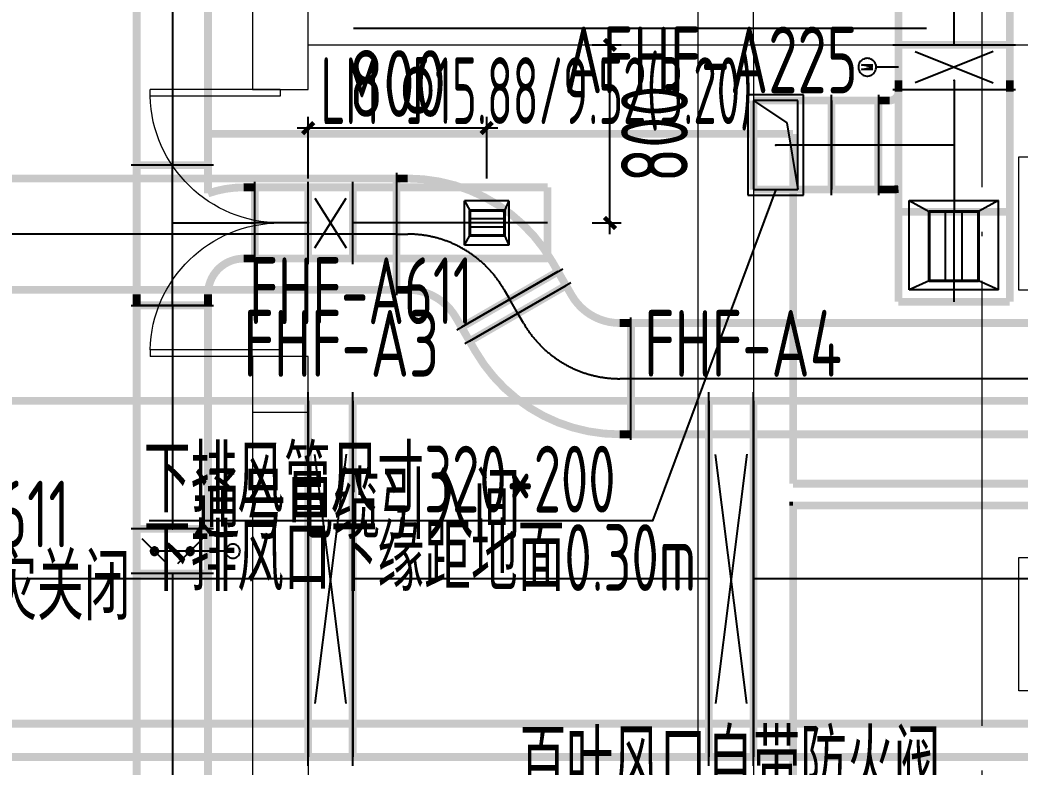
# Model space of a CAD drawing. Extents: x 4 to 13611208, y -605838 to 574722.
# Drawn here: x 13304578 to 13309070, y 188015 to 191371 of the extents above; entities that cross this region are included whole.
import ezdxf
from ezdxf.enums import TextEntityAlignment as Align

# ---------------------------------------------------------------- set-up
doc = ezdxf.new("R2010")
doc.units = 0
doc.header["$LTSCALE"] = 1000
doc.header["$MEASUREMENT"] = 0
for name, pattern in [('CENTER2', [28.575, 19.05, -3.175, 3.175, -3.175]), ('DASH', [0.35, 0.25, -0.1]), ('DOTE', [2.42, 2, -0.2, 0.02, -0.2])]:
    doc.linetypes.add(name, pattern=pattern)
doc.layers.add('000通信设备', color=5, linetype='Continuous', lineweight=50)
doc.layers.add('建筑底图', color=8, linetype='Continuous', lineweight=13)
for name, color, linetype in [('DUCT-D-P标注', 7, 'Continuous'), ('DUCT-D-S中心线', 5, 'CENTER2'), ('DUCT-D-S法兰', 2, 'Continuous'), ('DUCT-D-S管', 130, 'Continuous'), ('DUCT-D-S管端线', 2, 'Continuous'), ('DUCT-D-S阀门', 7, 'Continuous'), ('DUCT-K-P中心线', 5, 'CENTER2'), ('DUCT-K-P标注', 7, 'Continuous'), ('DUCT-K-P法兰', 2, 'Continuous'), ('DUCT-K-P管', 191, 'Continuous'), ('DUCT-K-P管端线', 2, 'Continuous'), ('DUCT-K-P阀门', 7, 'Continuous'), ('DUCT-K-P风口', 7, 'Continuous'), ('DUCT-K-S中心线', 5, 'CENTER2'), ('DUCT-K-S法兰', 2, 'Continuous'), ('DUCT-K-S管', 40, 'Continuous'), ('DUCT-K-S管端线', 4, 'Continuous'), ('DUCT-X-P标注', 7, 'Continuous'), ('DUCT-X-P风口', 7, 'Continuous'), ('DUCT-X-S标注', 7, 'Continuous'), ('DUCT-X-YP中心线', 5, 'CENTER2'), ('DUCT-X-YP法兰', 2, 'Continuous'), ('DUCT-X-YP管', 31, 'Continuous'), ('DUCT-X-YP管端线', 2, 'Continuous'), ('DUCT-X-YP阀门', 7, 'Continuous'), ('Hvac-Hide', 8, 'Continuous'), ('VRV-标注', 7, 'Continuous'), ('VRV-管线', 70, 'Continuous')]:
    doc.layers.add(name, color=color, linetype=linetype)
doc.styles.add('67', font='gbenor.shx', dxfattribs={"width": 0.7, "bigfont": 'hztxt.shx'})
doc.styles.add('C', font='HZTXT_E', dxfattribs={"width": 0.7, "bigfont": 'HZTXT'})
doc.styles.add('du', font='gbenor.shx', dxfattribs={"width": 0.8, "bigfont": 'hztxt.shx'})
doc.dimstyles.new('67', dxfattribs={"dimscale": 100, "dimtxt": 3, "dimasz": 0.5, "dimexe": 0.5, "dimexo": 2, "dimgap": 0.5, "dimtad": 2, "dimdec": 0, "dimrnd": 5, "dimzin": 0, "dimdsep": 46, "dimtxsty": 'du', "dimblk": 'ARCHTICK', "dimcen": 0, "dimdle": 0.5, "dimclrd": 256, "dimclre": 256, "dimclrt": 256, "dimazin": 0, "dimtfac": 1, "dimtdec": 0, "dimtix": 1, "dimtmove": 2, "dimatfit": 3, "dimfxl": 100, "dimtolj": 1, "dimtzin": 0, "dimlwd": -1, "dimlwe": -1, "dimarcsym": 0})

# ---------------------------------------------------------------- blocks, each defined once
blk = doc.blocks.new('_FZH')
blk.add_lwpolyline([(-0.5, -0.5), (0.5, -0.5), (0.5, 0.5), (-0.5, 0.5)], close=True)
blk = doc.blocks.new('$DorLib2D$00000002')
for p, q in [((-0.5, 0), (-0.5, 0.4875)), ((-0.475, 0.4875), (-0.5, 0.4875)), ((-0.475, 0), (-0.475, 0.4875)), ((0.475, 0), (0.475, 0.4875)), ((0.475, 0.4875), (0.5, 0.4875)), ((0.5, 0), (0.5, 0.4875)), ((-0.5, 0), (-0.475, 0)), ((0.5, 0), (0.475, 0))]:
    blk.add_line(p, q)
at = {"lineweight": 13}
for centre, start, end in [((-0.4875, 0), 0, 88.5307), ((0.4875, 0), 91.4693, 180)]:
    blk.add_arc(centre, 0.4875, start, end, dxfattribs=at)
blk = doc.blocks.new('_ArchTick')
at = {"color": 0, "linetype": 'ByBlock', "const_width": 0.4}
blk.add_lwpolyline([(-0.5, -0.5), (0.5, 0.5)], dxfattribs=at)
blk = doc.blocks.new('*D199')
at = {"layer": 'DUCT-X-P标注', "transparency": 16777216}
for p, q in [((13307228, 190409.2), (13307228, 191309.5)), ((13307147.4, 191259.5), (13307278, 191259.5)), ((13307147.4, 190459.2), (13307278, 190459.2))]:
    blk.add_line(p, q, dxfattribs=at)
at = {"layer": 'DUCT-X-P标注', "transparency": 16777216, "xscale": 50, "yscale": 50, "zscale": 50}
for p, rotation in [((13307228, 191259.5), 90), ((13307228, 190459.2), 270)]:
    blk.add_blockref('_ArchTick', p, dxfattribs=dict(at, rotation=rotation))
at = {"layer": 'DUCT-X-P标注', "transparency": 16777216, "insert": (13307428, 190859.4), "char_height": 300, "attachment_point": 5, "rotation": 90, "style": 'du'}
blk.add_mtext('\\A1;800', dxfattribs=at)
blk = doc.blocks.new('*D200')
at = {"layer": 'DUCT-X-P标注', "transparency": 16777216}
for p, q in [((13305872.4, 190659.2), (13305872.4, 190935.7)), ((13306674.4, 190659.2), (13306674.4, 190935.7)), ((13306724.4, 190885.7), (13305822.4, 190885.7))]:
    blk.add_line(p, q, dxfattribs=at)
at = {"layer": 'DUCT-X-P标注', "transparency": 16777216, "xscale": 50, "yscale": 50, "zscale": 50, "rotation": 180}
blk.add_blockref('_ArchTick', (13305872.4, 190885.7), dxfattribs=at)
at = {"layer": 'DUCT-X-P标注', "transparency": 16777216, "xscale": 50, "yscale": 50, "zscale": 50}
blk.add_blockref('_ArchTick', (13306674.4, 190885.7), dxfattribs=at)
at = {"layer": 'DUCT-X-P标注', "transparency": 16777216, "insert": (13306273.4, 191085.7), "char_height": 300, "attachment_point": 5, "style": 'du'}
blk.add_mtext('\\A1;800', dxfattribs=at)
blk = doc.blocks.new('信号设备')
at = {"layer": '000通信设备', "color": 0, "lineweight": 18, "ltscale": 0.5}
for points in [[(12250782.7, 14212.1), (12251382.7, 14212.1), (12251382.7, 13612.1), (12250782.7, 13612.1)], [(12250782.7, 12412.1), (12251382.7, 12412.1), (12251382.7, 11812.1), (12250782.7, 11812.1)]]:
    blk.add_lwpolyline(points, close=True, dxfattribs=at)
blk = doc.blocks.new('$风口$00000108')
for p, q in [((-250, 135), (-190, 75)), ((-250, -135), (-250, 135)), ((250, 135), (200, 75)), ((250, 135), (250, -135)), ((200, 25), (-190, 25)), ((200, -25), (-190, -25)), ((-250, -135), (-190, -75)), ((200, -75), (250, -135)), ((250, -135), (-250, -135))]:
    blk.add_line(p, q)
at = {"linetype": 'Continuous'}
blk.add_line((250, 135), (-250, 135), dxfattribs=at)
at = {"lineweight": 40}
for p, q in [((-190, 75), (200, 75)), ((-190, -75), (-190, 75)), ((200, 75), (200, -75)), ((-190, -75), (200, -75))]:
    blk.add_line(p, q, dxfattribs=at)

msp = doc.modelspace()

# ---------------------------------------------------------------- hatches: boundary and pattern name
at = {"layer": 'VRV-管线', "linetype": 'DASH'}
for points in [[(13308050.4, 189189.3), (13308032.9, 189189.3), (13308032.9, 189206.8)], [(13308050.4, 189189.3), (13308050.4, 189206.8), (13308032.9, 189206.8)]]:
    msp.add_hatch(color=256, dxfattribs=at).paths.add_polyline_path(points)

# ---------------------------------------------------------------- linework, layer by layer
at = {"layer": 'DUCT-D-S中心线'}
for p, q in [((13305872.2, 188859.6), (13303072.3, 188859.6)), ((13307672, 188859.6), (13306072.6, 188859.6)), ((13313096.6, 188859.7), (13307872.4, 188859.6))]:
    msp.add_line(p, q, dxfattribs=at)
at = {"layer": 'DUCT-D-S法兰'}
for p, q in [((13305872.3, 188019.6), (13305872.3, 189699.6)), ((13306072.5, 188019.6), (13306072.5, 189699.6)), ((13307672.1, 188019.6), (13307672.1, 189699.6)), ((13307872.3, 188019.6), (13307872.3, 189699.6))]:
    msp.add_line(p, q, dxfattribs=at)
at = {"layer": 'DUCT-D-S法兰', "color": 18, "true_color": 0x000000}
for p in [(13305872.2, 188859.6, 4300), (13305872.4, 188859.6, 4300), (13306072.4, 188859.6, 4300), (13306072.6, 188859.6, 4300), (13307672, 188859.6, 4300), (13307672.2, 188859.6, 4300), (13307872.2, 188859.6, 4300), (13307872.4, 188859.6, 4300)]:
    msp.add_point(p, dxfattribs=at)
at = {"layer": 'DUCT-D-S管', "const_width": 35}
for points in [[(13305872.2, 189659.6), (13303072.3, 189659.6)], [(13305872.2, 188059.6), (13305872.2, 189659.6)], [(13305872.4, 189659.6), (13306072.4, 189659.6)], [(13307672, 189659.6), (13306072.6, 189659.6)], [(13306072.6, 189659.6), (13306072.6, 188059.6)], [(13307672, 188059.6), (13307672, 189659.6)], [(13307672.2, 189659.6), (13307872.2, 189659.6)], [(13313096.6, 189659.7), (13307872.4, 189659.6)], [(13307872.4, 189659.6), (13307872.4, 188059.6)], [(13303072.3, 188059.6), (13305872.2, 188059.6)], [(13306072.4, 188059.6), (13305872.4, 188059.6)], [(13306072.6, 188059.6), (13307672, 188059.6)], [(13307872.2, 188059.6), (13307672.2, 188059.6)], [(13307872.4, 188059.6), (13313096.6, 188059.7)]]:
    msp.add_lwpolyline(points, dxfattribs=at)
at = {"layer": 'DUCT-D-S管端线'}
for p, q in [((13305872.4, 189659.6), (13305872.4, 188059.6)), ((13306072.4, 189659.6), (13306072.4, 188059.6)), ((13307672.2, 189659.6), (13307672.2, 188059.6)), ((13307872.2, 189659.6), (13307872.2, 188059.6))]:
    msp.add_line(p, q, dxfattribs=at)
at = {"layer": 'DUCT-D-S阀门'}
for p, q in [((13306042.4, 188299.8), (13305902.3, 189419.4)), ((13306042.4, 189419.6), (13305902.4, 188299.6)), ((13307842.2, 188299.8), (13307702.1, 189419.5)), ((13307842.2, 189419.6), (13307702.2, 188299.6))]:
    msp.add_line(p, q, dxfattribs=at)
at = {"layer": 'DUCT-K-P中心线'}
for p, q in [((13308773.6, 191259.5), (13308773.6, 191530.3)), ((13308773.6, 191099.5), (13308773.6, 190809.5)), ((13308222.4, 190809.5), (13307972.4, 190809.5)), ((13308433.4, 190809.5), (13308222.6, 190809.5)), ((13308773.6, 190809.5), (13308433.6, 190809.5)), ((13308773.6, 190809.5), (13308773.6, 190509.5)), ((13308773.6, 190105), (13308773.6, 190509.5))]:
    msp.add_line(p, q, dxfattribs=at)
at = {"layer": 'DUCT-K-P标注'}
msp.add_lwpolyline([(13308649.9, 191333.3), (13306076.6, 191333.3)], dxfattribs=at)
at = {"layer": 'DUCT-K-P标注', "elevation": 4050}
msp.add_lwpolyline([(13307972.4, 190609.5), (13307419.2, 189120.7), (13305157.7, 189120.7)], dxfattribs=at)
at = {"layer": 'DUCT-K-P法兰'}
for p, q in [((13308498.6, 191259.4), (13309048.6, 191259.4)), ((13308097.4, 191034.5), (13307847.4, 191034.5)), ((13307847.4, 191034.5), (13307847.4, 190584.5)), ((13308097.4, 191009.5), (13308097.4, 191034.5)), ((13308222.5, 190584.5), (13308222.5, 191034.5)), ((13308433.5, 191034.5), (13308433.5, 190584.5)), ((13308498.6, 191059.2), (13309048.6, 191059.2)), ((13307847.4, 190584.5), (13308097.4, 190584.5)), ((13308097.4, 190584.5), (13308097.4, 190609.5))]:
    msp.add_line(p, q, dxfattribs=at)
at = {"layer": 'DUCT-K-P法兰', "color": 18, "true_color": 0x000000}
for p in [(13308773.6, 191259.5, 4100), (13308773.6, 191259.3, 4100), (13308773.6, 191059.3, 4100), (13308773.6, 191059.1, 4100), (13307972.4, 190809.5, 3750), (13307972.4, 190809.5, 3749.8), (13308222.4, 190809.5, 4000), (13308222.6, 190809.5, 4000), (13308433.4, 190809.5, 4000), (13308433.6, 190809.5, 4000)]:
    msp.add_point(p, dxfattribs=at)
at = {"layer": 'DUCT-K-P管', "const_width": 35}
for points in [[(13308523.6, 191530.3), (13308523.6, 191259.5)], [(13309023.6, 191259.5), (13309023.6, 191530.3)], [(13308523.6, 191259.5), (13309023.6, 191259.5)], [(13308523.6, 191059.3), (13308523.6, 191259.3)], [(13309023.6, 191259.3), (13309023.6, 191059.3)], [(13308523.6, 191099.5), (13308523.6, 191049.5)], [(13309023.6, 191049.5), (13309023.6, 191099.5)], [(13308523.6, 191049.5), (13308523.6, 190611.3)], [(13309023.6, 190509.5), (13309023.6, 191049.5)], [(13308222.4, 191009.5), (13307872.4, 191009.5)], [(13307872.4, 190609.5), (13307872.4, 191009.5)], [(13308433.4, 191009.5), (13308222.6, 191009.5)], [(13308222.6, 191009.5), (13308222.6, 190609.5)], [(13308433.4, 190609.5), (13308433.4, 191009.5)], [(13308483.6, 191009.5), (13308433.6, 191009.5)], [(13308222.4, 190609.5), (13307872.4, 190609.5)], [(13308222.6, 190609.5), (13308433.4, 190609.5)], [(13308433.6, 190609.5), (13308483.6, 190609.5)], [(13308523.6, 190611.3), (13308523.6, 190509.5)], [(13309023.6, 190509.5), (13308523.6, 190509.5)], [(13308523.6, 190509.5), (13308523.6, 190105)], [(13309023.6, 190105), (13309023.6, 190509.5)], [(13308523.6, 190105), (13309023.6, 190105)], [(13315672.5, 188209.5), (13303372.4, 188209.5)]]:
    msp.add_lwpolyline(points, dxfattribs=at)
at = {"layer": 'DUCT-K-P管', "extrusion": (0, 0, -1), "const_width": 35}
msp.add_lwpolyline([(-13308523.6, 191049.5, 0.414214), (-13308483.6, 191009.5)], format="xyb", dxfattribs=at)
at = {"layer": 'DUCT-K-P管', "const_width": 35}
msp.add_lwpolyline([(13308483.6, 190609.5, 0.022763), (13308523.6, 190611.3)], format="xyb", dxfattribs=at)
at = {"layer": 'DUCT-K-P管', "color": 18, "true_color": 0x000000}
for p in [(13308773.6, 191099.5, 4100), (13307972.4, 190809.5, 3750), (13308222.4, 190809.5, 4000), (13308433.6, 190809.5, 4000), (13308773.6, 190509.5, 4100)]:
    msp.add_point(p, dxfattribs=at)
at = {"layer": 'DUCT-K-P管端线'}
for p, q in [((13308523.6, 191259.3), (13309023.6, 191259.3)), ((13308523.6, 191059.3), (13309023.6, 191059.3)), ((13307872.4, 191009.5), (13308022.4, 190909.5)), ((13308222.4, 191009.5), (13308222.4, 190609.5)), ((13308433.6, 191009.5), (13308433.6, 190609.5))]:
    msp.add_line(p, q, dxfattribs=at)
at = {"layer": 'DUCT-K-P阀门'}
for p, q in [((13308372.6, 191197.8), (13308367.4, 191195.9)), ((13308378.1, 191198.9), (13308372.6, 191197.8)), ((13308383.6, 191199.3), (13308378.1, 191198.9)), ((13308389.2, 191198.9), (13308383.6, 191199.3)), ((13308394.7, 191197.8), (13308389.2, 191198.9)), ((13308399.9, 191195.9), (13308394.7, 191197.8)), ((13308598.6, 191229.3), (13308948.6, 191089.3)), ((13308948.6, 191229.4), (13308598.7, 191089.2)), ((13308344.3, 191166.3), (13308343.7, 191160.7)), ((13308343.7, 191160.7), (13308343.9, 191155.1)), ((13308343.9, 191155.1), (13308344.8, 191149.6)), ((13308345.6, 191171.7), (13308344.3, 191166.3)), ((13308347.7, 191176.8), (13308345.6, 191171.7)), ((13308350.5, 191181.7), (13308347.7, 191176.8)), ((13308353.9, 191186.1), (13308350.5, 191181.7)), ((13308357.9, 191190), (13308353.9, 191186.1)), ((13308362.4, 191193.2), (13308357.9, 191190)), ((13308409.1, 191159.3), (13308358.1, 191170.3)), ((13308358.1, 191170.3), (13308409.1, 191170.3)), ((13308358.1, 191148.3), (13308409.1, 191159.3)), ((13308367.4, 191195.9), (13308362.4, 191193.2)), ((13308404.8, 191193.2), (13308399.9, 191195.9)), ((13308409.4, 191190), (13308404.8, 191193.2)), ((13308413.4, 191186.1), (13308409.4, 191190)), ((13308416.8, 191181.7), (13308413.4, 191186.1)), ((13308419.6, 191176.8), (13308416.8, 191181.7)), ((13308421.7, 191171.7), (13308419.6, 191176.8)), ((13308423, 191166.3), (13308421.7, 191171.7)), ((13308422.5, 191149.6), (13308423.4, 191155.1)), ((13308423.6, 191160.7), (13308423, 191166.3)), ((13308423.4, 191155.1), (13308423.6, 191160.7)), ((13308523.6, 191159.3), (13308423.6, 191159.3)), ((13308344.8, 191149.6), (13308346.6, 191144.3)), ((13308346.6, 191144.3), (13308349, 191139.3)), ((13308349, 191139.3), (13308352.1, 191134.7)), ((13308352.1, 191134.7), (13308355.9, 191130.5)), ((13308355.9, 191130.5), (13308360.1, 191127)), ((13308409.1, 191148.3), (13308358.1, 191148.3)), ((13308360.1, 191127), (13308364.9, 191124)), ((13308364.9, 191124), (13308370, 191121.7)), ((13308370, 191121.7), (13308375.3, 191120.2)), ((13308375.3, 191120.2), (13308380.9, 191119.4)), ((13308380.9, 191119.4), (13308386.4, 191119.4)), ((13308386.4, 191119.4), (13308392, 191120.2)), ((13308392, 191120.2), (13308397.3, 191121.7)), ((13308397.3, 191121.7), (13308402.4, 191124)), ((13308402.4, 191124), (13308407.2, 191127)), ((13308407.2, 191127), (13308411.4, 191130.5)), ((13308411.4, 191130.5), (13308415.2, 191134.7)), ((13308415.2, 191134.7), (13308418.3, 191139.3)), ((13308418.3, 191139.3), (13308420.7, 191144.3)), ((13308420.7, 191144.3), (13308422.5, 191149.6))]:
    msp.add_line(p, q, dxfattribs=at)
at = {"layer": 'DUCT-K-S中心线'}
for p, q in [((13306269.6, 190409.1), (13303372.4, 190409.1)), ((13306269.8, 190409.1), (13306319.8, 190409.1)), ((13306752.8, 190159.1), (13306777.8, 190115.8)), ((13306814.1, 190053), (13306777.9, 190115.7)), ((13306839.2, 190009.5), (13306814.2, 190052.8)), ((13307322.2, 189759.5), (13307272.2, 189759.5)), ((13314972.2, 189759.5), (13307322.4, 189759.5))]:
    msp.add_line(p, q, dxfattribs=at)
for centre, start, end in [((13306319.8, 189909.1), 30, 90), ((13307272.2, 190259.5), 210, 270)]:
    msp.add_arc(centre, 500, start, end, dxfattribs=at)
at = {"layer": 'DUCT-K-S法兰'}
for p, q in [((13306269.7, 190684.1), (13306269.7, 190134.1)), ((13306539.7, 189978.3), (13307016, 190253.3)), ((13307052.3, 190190.4), (13306575.9, 189915.4)), ((13307322.3, 189484.5), (13307322.3, 190034.5))]:
    msp.add_line(p, q, dxfattribs=at)
at = {"layer": 'DUCT-K-S法兰', "color": 18, "true_color": 0x000000}
for p in [(13306269.6, 190409.1, 3460), (13306269.8, 190409.1, 3460), (13306777.8, 190115.8, 3460), (13306777.9, 190115.7, 3460), (13306814.1, 190053, 3460), (13306814.2, 190052.8, 3460), (13307322.2, 189759.5, 3460), (13307322.4, 189759.5, 3460)]:
    msp.add_point(p, dxfattribs=at)
at = {"layer": 'DUCT-K-S管', "const_width": 35}
for points in [[(13306269.6, 190659.1), (13303372.4, 190659.1)], [(13306269.6, 190159.1), (13306269.6, 190659.1)], [(13306269.8, 190659.1), (13306319.8, 190659.1)], [(13306969.3, 190284.1), (13306994.3, 190240.8)], [(13306994.4, 190240.7), (13306561.4, 189990.7)], [(13307030.6, 190178), (13306994.4, 190240.7)], [(13303372.4, 190159.1), (13306269.6, 190159.1)], [(13306319.8, 190159.1), (13306269.8, 190159.1)], [(13306597.5, 189928), (13307030.6, 190178)], [(13307030.7, 190177.8), (13307055.7, 190134.5)], [(13306561.3, 189990.8), (13306536.3, 190034.1)], [(13306561.4, 189990.7), (13306597.5, 189928)], [(13307272.2, 190009.5), (13307322.2, 190009.5)], [(13314972.2, 190009.5), (13307322.4, 190009.5)], [(13307322.4, 190009.5), (13307322.4, 189509.5)], [(13306622.6, 189884.5), (13306597.6, 189927.8)], [(13307322.2, 189509.5), (13307272.2, 189509.5)], [(13307322.4, 189509.5), (13314972.2, 189509.5)]]:
    msp.add_lwpolyline(points, dxfattribs=at)
at = {"layer": 'DUCT-K-S管', "extrusion": (0, 0, -1), "const_width": 35}
for points in [[(-13306319.8, 190659.1, 0.267949), (-13306969.3, 190284.1)], [(-13306319.8, 190159.1, 0.267949), (-13306536.3, 190034.1)], [(-13307272.2, 190009.5, 0.267949), (-13307055.7, 190134.5)], [(-13307272.2, 189509.5, 0.267949), (-13306622.6, 189884.5)]]:
    msp.add_lwpolyline(points, format="xyb", dxfattribs=at)
at = {"layer": 'DUCT-K-S管', "color": 18, "true_color": 0x000000}
for p in [(13306269.8, 190409.1, 3460), (13306777.8, 190115.8, 3460), (13306814.2, 190052.8, 3460), (13307322.2, 189759.5, 3460)]:
    msp.add_point(p, dxfattribs=at)
at = {"layer": 'DUCT-K-S管端线'}
for p, q in [((13306269.8, 190659.1), (13306269.8, 190159.1)), ((13306994.3, 190240.8), (13306561.3, 189990.8)), ((13306597.6, 189927.8), (13307030.7, 190177.8)), ((13307322.2, 189509.5), (13307322.2, 190009.5))]:
    msp.add_line(p, q, dxfattribs=at)
at = {"layer": 'DUCT-X-YP中心线'}
for p, q in [((13305262.4, 192139.3), (13305262.4, 190719.4)), ((13305262.4, 190459.2), (13305262.4, 190719.2)), ((13305262.4, 190089.2), (13305262.4, 190459.2)), ((13305262.4, 190459.2), (13305632.4, 190459.2)), ((13305872.4, 190459.2), (13305632.6, 190459.2)), ((13306947.4, 190459.2), (13306072.8, 190459.2)), ((13305262.4, 190089), (13305262.4, 189084.5)), ((13305262.4, 188884.1), (13305262.4, 186269.7))]:
    msp.add_line(p, q, dxfattribs=at)
at = {"layer": 'DUCT-X-YP法兰'}
for p, q in [((13305447.4, 190719.3), (13305077.4, 190719.3)), ((13305632.5, 190274.2), (13305632.5, 190644.2)), ((13305872.5, 190274.2), (13305872.5, 190644.2)), ((13306072.7, 190274.2), (13306072.7, 190644.2)), ((13305077.4, 190089.1), (13305447.4, 190089.1)), ((13305447.4, 189084.4), (13305077.4, 189084.4)), ((13305447.4, 188884.2), (13305077.4, 188884.2))]:
    msp.add_line(p, q, dxfattribs=at)
at = {"layer": 'DUCT-X-YP法兰', "color": 18, "true_color": 0x000000}
for p in [(13305262.4, 190719.4, 4400), (13305262.4, 190719.2, 4400), (13305632.4, 190459.2, 4400), (13305632.6, 190459.2, 4400), (13305872.4, 190459.2, 4400), (13305872.6, 190459.2, 4400), (13306072.6, 190459.2, 4400), (13306072.8, 190459.2, 4400), (13305262.4, 190089.2, 4400), (13305262.4, 190089, 4400), (13305262.4, 189084.5, 4400), (13305262.4, 189084.3, 4400), (13305262.4, 188884.3, 4400), (13305262.4, 188884.1, 4400)]:
    msp.add_point(p, dxfattribs=at)
at = {"layer": 'DUCT-X-YP管', "const_width": 35}
for points in [[(13305102.4, 192139.3), (13305102.4, 190719.4)], [(13305422.4, 190719.4), (13305422.4, 192139.3)], [(13305102.4, 190719.4), (13305422.4, 190719.4)], [(13305102.4, 190719.2), (13305102.4, 190139.2)], [(13305422.4, 190591.8), (13305422.4, 190719.2)], [(13305632.4, 190619.2), (13305582.4, 190619.2)], [(13305872.4, 190619.2), (13305632.6, 190619.2)], [(13305632.6, 190619.2), (13305632.6, 190299.2)], [(13305872.4, 190299.2), (13305872.4, 190619.2)], [(13305872.6, 190619.2), (13306072.6, 190619.2)], [(13306947.4, 190619.2), (13306072.8, 190619.2)], [(13306072.8, 190619.2), (13306072.8, 190299.2)], [(13306947.4, 190299.2), (13306947.4, 190619.2)], [(13305582.4, 190299.2), (13305632.4, 190299.2)], [(13305632.6, 190299.2), (13305872.4, 190299.2)], [(13306072.6, 190299.2), (13305872.6, 190299.2)], [(13306072.8, 190299.2), (13306947.4, 190299.2)], [(13305102.4, 190139.2), (13305102.4, 190089.2)], [(13305422.4, 190089.2), (13305422.4, 190139.2)], [(13305102.4, 190089), (13305102.4, 189084.5)], [(13305422.4, 190089), (13305102.4, 190089)], [(13305422.4, 189084.5), (13305422.4, 190089)], [(13305102.4, 189084.5), (13305422.4, 189084.5)], [(13305102.4, 188884.3), (13305102.4, 189084.3)], [(13305422.4, 189084.3), (13305422.4, 188884.3)], [(13305102.4, 188884.1), (13305102.4, 186269.7)], [(13305422.4, 188884.1), (13305102.4, 188884.1)], [(13305422.4, 186269.7), (13305422.4, 188884.1)]]:
    msp.add_lwpolyline(points, dxfattribs=at)
msp.add_lwpolyline([(13305582.4, 190619.2, 0.085164), (13305422.4, 190591.8)], format="xyb", dxfattribs=at)
at = {"layer": 'DUCT-X-YP管', "extrusion": (0, 0, -1), "const_width": 35}
msp.add_lwpolyline([(-13305422.4, 190139.2, 0.414214), (-13305582.4, 190299.2)], format="xyb", dxfattribs=at)
at = {"layer": 'DUCT-X-YP管', "color": 18, "true_color": 0x000000}
for p in [(13305262.4, 190719.2, 4400), (13305632.4, 190459.2, 4400), (13305262.4, 190089.2, 4400)]:
    msp.add_point(p, dxfattribs=at)
at = {"layer": 'DUCT-X-YP管端线'}
for p, q in [((13305422.4, 190719.2), (13305102.4, 190719.2)), ((13305632.4, 190299.2), (13305632.4, 190619.2)), ((13305872.6, 190299.2), (13305872.6, 190619.2)), ((13306072.6, 190299.2), (13306072.6, 190619.2)), ((13305102.4, 190089.2), (13305422.4, 190089.2)), ((13305422.4, 189084.3), (13305102.4, 189084.3)), ((13305422.4, 188884.3), (13305102.4, 188884.3))]:
    msp.add_line(p, q, dxfattribs=at)
at = {"layer": 'DUCT-X-YP阀门'}
for p, q in [((13305902.5, 190571.2), (13306042.6, 190347.3)), ((13305902.6, 190347.2), (13306042.6, 190571.2)), ((13305238.4, 188928.3), (13305126.4, 189040.3)), ((13305286.4, 188928.3), (13305398.4, 189040.3)), ((13305169, 188995.9), (13305167, 188993.2)), ((13305171.4, 188998.2), (13305169, 188995.9)), ((13305174.2, 189000.1), (13305171.4, 188998.2)), ((13305177.4, 189001.3), (13305174.2, 189000.1)), ((13305177.8, 188995.4), (13305175.7, 188994.3)), ((13305180.7, 189001.9), (13305177.4, 189001.3)), ((13305180, 188996.1), (13305177.8, 188995.4)), ((13305182.4, 188996.3), (13305180, 188996.1)), ((13305184.1, 189001.9), (13305180.7, 189001.9)), ((13305184.7, 188996.1), (13305182.4, 188996.3)), ((13305187.4, 189001.3), (13305184.1, 189001.9)), ((13305187, 188995.4), (13305184.7, 188996.1)), ((13305189, 188994.3), (13305187, 188995.4)), ((13305190.5, 189000.1), (13305187.4, 189001.3)), ((13305193.3, 188998.2), (13305190.5, 189000.1)), ((13305195.8, 188995.9), (13305193.3, 188998.2)), ((13305197.7, 188993.2), (13305195.8, 188995.9)), ((13305329, 188995.9), (13305327, 188993.2)), ((13305331.4, 188998.2), (13305329, 188995.9)), ((13305334.2, 189000.1), (13305331.4, 188998.2)), ((13305337.4, 189001.3), (13305334.2, 189000.1)), ((13305337.8, 188995.4), (13305335.7, 188994.3)), ((13305340.7, 189001.9), (13305337.4, 189001.3)), ((13305340, 188996.1), (13305337.8, 188995.4)), ((13305342.4, 188996.3), (13305340, 188996.1)), ((13305344.1, 189001.9), (13305340.7, 189001.9)), ((13305344.7, 188996.1), (13305342.4, 188996.3)), ((13305347.4, 189001.3), (13305344.1, 189001.9)), ((13305347, 188995.4), (13305344.7, 188996.1)), ((13305349, 188994.3), (13305347, 188995.4)), ((13305350.5, 189000.1), (13305347.4, 189001.3)), ((13305353.3, 188998.2), (13305350.5, 189000.1)), ((13305355.8, 188995.9), (13305353.3, 188998.2)), ((13305357.7, 188993.2), (13305355.8, 188995.9)), ((13305505.9, 188998.8), (13305503.9, 188994.2)), ((13305508.5, 189003.1), (13305505.9, 188998.8)), ((13305511.7, 189006.9), (13305508.5, 189003.1)), ((13305515.6, 189010.2), (13305511.7, 189006.9)), ((13305519.8, 189012.8), (13305515.6, 189010.2)), ((13305524.5, 189014.7), (13305519.8, 189012.8)), ((13305529.4, 189015.9), (13305524.5, 189014.7)), ((13305534.4, 189016.3), (13305529.4, 189015.9)), ((13305539.4, 189015.9), (13305534.4, 189016.3)), ((13305544.3, 189014.7), (13305539.4, 189015.9)), ((13305548.9, 189012.8), (13305544.3, 189014.7)), ((13305553.2, 189010.2), (13305548.9, 189012.8)), ((13305557, 189006.9), (13305553.2, 189010.2)), ((13305560.3, 189003.1), (13305557, 189006.9)), ((13305562.9, 188998.8), (13305560.3, 189003.1)), ((13305564.8, 188994.2), (13305562.9, 188998.8)), ((13305164.8, 188986.8), (13305164.7, 188983.5)), ((13305164.7, 188983.5), (13305165.1, 188980.1)), ((13305165.6, 188990.1), (13305164.8, 188986.8)), ((13305165.1, 188980.1), (13305166.2, 188976.9)), ((13305167, 188993.2), (13305165.6, 188990.1)), ((13305166.2, 188976.9), (13305167.9, 188974)), ((13305167.9, 188974), (13305170.1, 188971.5)), ((13305170.1, 188971.5), (13305172.8, 188969.4)), ((13305170.6, 188986.6), (13305170.4, 188984.3)), ((13305170.4, 188984.3), (13305170.6, 188982)), ((13305171.3, 188988.9), (13305170.6, 188986.6)), ((13305170.6, 188982), (13305171.3, 188979.7)), ((13305172.4, 188991), (13305171.3, 188988.9)), ((13305171.3, 188979.7), (13305172.4, 188977.6)), ((13305173.9, 188992.8), (13305172.4, 188991)), ((13305172.4, 188977.6), (13305173.9, 188975.8)), ((13305172.8, 188969.4), (13305175.8, 188967.8)), ((13305173.9, 188985.5), (13305173.8, 188983.9)), ((13305173.8, 188983.9), (13305174, 188982.3)), ((13305175.7, 188994.3), (13305173.9, 188992.8)), ((13305174.3, 188987.1), (13305173.9, 188985.5)), ((13305173.9, 188975.8), (13305175.7, 188974.3)), ((13305174, 188982.3), (13305174.6, 188980.7)), ((13305174.9, 188988.6), (13305174.3, 188987.1)), ((13305174.6, 188980.7), (13305175.4, 188979.3)), ((13305175.9, 188989.9), (13305174.9, 188988.6)), ((13305175.4, 188979.3), (13305176.4, 188978.1)), ((13305175.7, 188974.3), (13305177.8, 188973.2)), ((13305175.8, 188967.8), (13305179, 188966.9)), ((13305177.1, 188991), (13305175.9, 188989.9)), ((13305176.4, 188978.1), (13305177.7, 188977.1)), ((13305178.4, 188991.9), (13305177.1, 188991)), ((13305177.7, 188977.1), (13305179.2, 188976.3)), ((13305177.8, 188973.2), (13305180, 188972.5)), ((13305179.9, 188992.5), (13305178.4, 188991.9)), ((13305179, 188966.9), (13305182.4, 188966.6)), ((13305179.2, 188976.3), (13305180.7, 188975.9)), ((13305181.6, 188992.8), (13305179.9, 188992.5)), ((13305180, 188972.5), (13305182.4, 188972.3)), ((13305180.7, 188975.9), (13305182.4, 188975.7)), ((13305183.2, 188992.8), (13305181.6, 188992.8)), ((13305342.4, 188984.3), (13305182.4, 188984.3)), ((13305182.4, 188975.7), (13305184, 188975.9)), ((13305182.4, 188972.3), (13305184.7, 188972.5)), ((13305182.4, 188966.6), (13305185.7, 188966.9)), ((13305184.8, 188992.5), (13305183.2, 188992.8)), ((13305184, 188975.9), (13305185.6, 188976.3)), ((13305184.7, 188972.5), (13305187, 188973.2)), ((13305186.3, 188991.9), (13305184.8, 188992.5)), ((13305185.6, 188976.3), (13305187, 188977.1)), ((13305185.7, 188966.9), (13305189, 188967.8)), ((13305187.7, 188991), (13305186.3, 188991.9)), ((13305187, 188977.1), (13305188.3, 188978.1)), ((13305187, 188973.2), (13305189, 188974.3)), ((13305188.9, 188989.9), (13305187.7, 188991)), ((13305188.3, 188978.1), (13305189.4, 188979.3)), ((13305189.8, 188988.6), (13305188.9, 188989.9)), ((13305190.9, 188992.8), (13305189, 188994.3)), ((13305189, 188974.3), (13305190.9, 188975.8)), ((13305189, 188967.8), (13305192, 188969.4)), ((13305189.4, 188979.3), (13305190.2, 188980.7)), ((13305190.5, 188987.1), (13305189.8, 188988.6)), ((13305190.2, 188980.7), (13305190.7, 188982.3)), ((13305190.9, 188985.5), (13305190.5, 188987.1)), ((13305190.7, 188982.3), (13305190.9, 188983.9)), ((13305192.3, 188991), (13305190.9, 188992.8)), ((13305190.9, 188983.9), (13305190.9, 188985.5)), ((13305190.9, 188975.8), (13305192.3, 188977.6)), ((13305192, 188969.4), (13305194.6, 188971.5)), ((13305193.5, 188988.9), (13305192.3, 188991)), ((13305192.3, 188977.6), (13305193.5, 188979.7)), ((13305194.1, 188986.6), (13305193.5, 188988.9)), ((13305193.5, 188979.7), (13305194.1, 188982)), ((13305194.4, 188984.3), (13305194.1, 188986.6)), ((13305194.1, 188982), (13305194.4, 188984.3)), ((13305194.6, 188971.5), (13305196.8, 188974)), ((13305196.8, 188974), (13305198.5, 188976.9)), ((13305199.1, 188990.1), (13305197.7, 188993.2)), ((13305198.5, 188976.9), (13305199.6, 188980.1)), ((13305199.9, 188986.8), (13305199.1, 188990.1)), ((13305199.6, 188980.1), (13305200.1, 188983.5)), ((13305200.1, 188983.5), (13305199.9, 188986.8)), ((13305422.4, 188984.3), (13305262.4, 188984.3)), ((13305324.8, 188986.8), (13305324.7, 188983.5)), ((13305324.7, 188983.5), (13305325.1, 188980.1)), ((13305325.6, 188990.1), (13305324.8, 188986.8)), ((13305325.1, 188980.1), (13305326.2, 188976.9)), ((13305327, 188993.2), (13305325.6, 188990.1)), ((13305326.2, 188976.9), (13305327.9, 188974)), ((13305327.9, 188974), (13305330.1, 188971.5)), ((13305330.1, 188971.5), (13305332.8, 188969.4)), ((13305330.6, 188986.6), (13305330.4, 188984.3)), ((13305330.4, 188984.3), (13305330.6, 188982)), ((13305331.3, 188988.9), (13305330.6, 188986.6)), ((13305330.6, 188982), (13305331.3, 188979.7)), ((13305332.4, 188991), (13305331.3, 188988.9)), ((13305331.3, 188979.7), (13305332.4, 188977.6)), ((13305333.9, 188992.8), (13305332.4, 188991)), ((13305332.4, 188977.6), (13305333.9, 188975.8)), ((13305332.8, 188969.4), (13305335.8, 188967.8)), ((13305333.9, 188985.5), (13305333.8, 188983.9)), ((13305333.8, 188983.9), (13305334, 188982.3)), ((13305335.7, 188994.3), (13305333.9, 188992.8)), ((13305334.3, 188987.1), (13305333.9, 188985.5)), ((13305333.9, 188975.8), (13305335.7, 188974.3)), ((13305334, 188982.3), (13305334.6, 188980.7)), ((13305334.9, 188988.6), (13305334.3, 188987.1)), ((13305334.6, 188980.7), (13305335.4, 188979.3)), ((13305335.9, 188989.9), (13305334.9, 188988.6)), ((13305335.4, 188979.3), (13305336.4, 188978.1)), ((13305335.7, 188974.3), (13305337.8, 188973.2)), ((13305335.8, 188967.8), (13305339, 188966.9)), ((13305337.1, 188991), (13305335.9, 188989.9)), ((13305336.4, 188978.1), (13305337.7, 188977.1)), ((13305338.4, 188991.9), (13305337.1, 188991)), ((13305337.7, 188977.1), (13305339.2, 188976.3)), ((13305337.8, 188973.2), (13305340, 188972.5)), ((13305339.9, 188992.5), (13305338.4, 188991.9)), ((13305339, 188966.9), (13305342.4, 188966.6)), ((13305339.2, 188976.3), (13305340.7, 188975.9)), ((13305341.6, 188992.8), (13305339.9, 188992.5)), ((13305340, 188972.5), (13305342.4, 188972.3)), ((13305340.7, 188975.9), (13305342.4, 188975.7)), ((13305343.2, 188992.8), (13305341.6, 188992.8)), ((13305342.4, 188975.7), (13305344, 188975.9)), ((13305342.4, 188972.3), (13305344.7, 188972.5)), ((13305342.4, 188966.6), (13305345.7, 188966.9)), ((13305344.8, 188992.5), (13305343.2, 188992.8)), ((13305344, 188975.9), (13305345.6, 188976.3)), ((13305344.7, 188972.5), (13305347, 188973.2)), ((13305346.3, 188991.9), (13305344.8, 188992.5)), ((13305345.6, 188976.3), (13305347, 188977.1)), ((13305345.7, 188966.9), (13305349, 188967.8)), ((13305347.7, 188991), (13305346.3, 188991.9)), ((13305347, 188977.1), (13305348.3, 188978.1)), ((13305347, 188973.2), (13305349, 188974.3)), ((13305348.9, 188989.9), (13305347.7, 188991)), ((13305348.3, 188978.1), (13305349.4, 188979.3)), ((13305349.8, 188988.6), (13305348.9, 188989.9)), ((13305350.9, 188992.8), (13305349, 188994.3)), ((13305349, 188974.3), (13305350.9, 188975.8)), ((13305349, 188967.8), (13305352, 188969.4)), ((13305349.4, 188979.3), (13305350.2, 188980.7)), ((13305350.5, 188987.1), (13305349.8, 188988.6)), ((13305350.2, 188980.7), (13305350.7, 188982.3)), ((13305350.9, 188985.5), (13305350.5, 188987.1)), ((13305350.7, 188982.3), (13305350.9, 188983.9)), ((13305352.3, 188991), (13305350.9, 188992.8)), ((13305350.9, 188983.9), (13305350.9, 188985.5)), ((13305350.9, 188975.8), (13305352.3, 188977.6)), ((13305352, 188969.4), (13305354.6, 188971.5)), ((13305353.5, 188988.9), (13305352.3, 188991)), ((13305352.3, 188977.6), (13305353.5, 188979.7)), ((13305354.1, 188986.6), (13305353.5, 188988.9)), ((13305353.5, 188979.7), (13305354.1, 188982)), ((13305354.4, 188984.3), (13305354.1, 188986.6)), ((13305354.1, 188982), (13305354.4, 188984.3)), ((13305354.6, 188971.5), (13305356.8, 188974)), ((13305356.8, 188974), (13305358.5, 188976.9)), ((13305359.1, 188990.1), (13305357.7, 188993.2)), ((13305358.5, 188976.9), (13305359.6, 188980.1)), ((13305359.9, 188986.8), (13305359.1, 188990.1)), ((13305359.6, 188980.1), (13305360.1, 188983.5)), ((13305360.1, 188983.5), (13305359.9, 188986.8)), ((13305502.4, 188984.3), (13305422.4, 188984.3)), ((13305502.8, 188989.3), (13305502.4, 188984.3)), ((13305502.4, 188984.3), (13305502.8, 188979.3)), ((13305503.9, 188994.2), (13305502.8, 188989.3)), ((13305502.8, 188979.3), (13305503.9, 188974.4)), ((13305503.9, 188974.4), (13305505.9, 188969.8)), ((13305505.9, 188969.8), (13305508.5, 188965.5)), ((13305508.5, 188965.5), (13305511.7, 188961.7)), ((13305511.7, 188961.7), (13305515.6, 188958.4)), ((13305515.6, 188958.4), (13305519.8, 188955.8)), ((13305519.8, 188955.8), (13305524.5, 188953.9)), ((13305524.5, 188953.9), (13305529.4, 188952.7)), ((13305529.4, 188952.7), (13305534.4, 188952.3)), ((13305534.4, 188952.3), (13305539.4, 188952.7)), ((13305539.4, 188952.7), (13305544.3, 188953.9)), ((13305544.3, 188953.9), (13305548.9, 188955.8)), ((13305548.9, 188955.8), (13305553.2, 188958.4)), ((13305553.2, 188958.4), (13305557, 188961.7)), ((13305557, 188961.7), (13305560.3, 188965.5)), ((13305560.3, 188965.5), (13305562.9, 188969.8)), ((13305562.9, 188969.8), (13305564.8, 188974.4)), ((13305566, 188989.3), (13305564.8, 188994.2)), ((13305564.8, 188974.4), (13305566, 188979.3)), ((13305566.4, 188984.3), (13305566, 188989.3)), ((13305566, 188979.3), (13305566.4, 188984.3))]:
    msp.add_line(p, q, dxfattribs=at)
at = {"layer": 'Hvac-Hide'}
for p, q in [((13307872.4, 191009.5), (13307872.4, 190609.5)), ((13308072.4, 191009.5), (13307872.4, 191009.5)), ((13307872.4, 191009.5), (13308022.4, 190909.5)), ((13308072.4, 190609.5), (13308072.4, 191009.5)), ((13308097.4, 190609.5), (13308097.4, 191009.5)), ((13308022.4, 190909.5), (13308072.4, 190609.5)), ((13307872.4, 190609.5), (13308072.4, 190609.5))]:
    msp.add_line(p, q, dxfattribs=at)
at = {"layer": 'VRV-管线', "linetype": 'Continuous', "const_width": 35}
for points in [[(13305422.4, 190859.5), (13305422.4, 196409.5)], [(13305422.4, 190859.5), (13308050.4, 190859.5)], [(13308050.4, 189287.5), (13308050.4, 190859.5)], [(13308050.4, 189287.5), (13309852.4, 189287.5)]]:
    msp.add_lwpolyline(points, dxfattribs=at)
at = {"layer": 'VRV-管线', "linetype": 'DASH', "const_width": 35}
for points in [[(13308050.4, 184297.4), (13308050.4, 189189.3)], [(13308050.4, 189189.3), (13309852.4, 189189.3)]]:
    msp.add_lwpolyline(points, dxfattribs=at)
at = {"layer": '建筑底图', "linetype": 'DOTE'}
msp.add_line((13308897.4, 209559.5), (13308897.4, 180083), dxfattribs=at)
at = {"layer": '建筑底图'}
for p, q in [((13305872.4, 191259.5), (13307622.4, 191259.5)), ((13307622.4, 191259.5), (13307622.4, 187159.5)), ((13307872.4, 191259.5), (13307872.4, 187159.5)), ((13307872.4, 191259.5), (13309247.4, 191259.5)), ((13305622.4, 189609.5), (13305622.4, 187159.5)), ((13305872.4, 189609.5), (13305872.4, 187159.5))]:
    msp.add_line(p, q, dxfattribs=at)

# ---------------------------------------------------------------- block references
at = {"layer": 'DUCT-K-P风口', "xscale": 0.8, "yscale": 1.481481481481482, "rotation": 270}
msp.add_blockref('$风口$00000108', (13308772.4, 190359.5, 3500), dxfattribs=at)
at = {"layer": 'DUCT-X-P风口', "xscale": 0.4, "yscale": 0.7407407407407408}
msp.add_blockref('$风口$00000108', (13306674.4, 190459.2, 3960), dxfattribs=at)
at = {"layer": '建筑底图'}
msp.add_blockref('信号设备', (1058281.3, 176544.5), dxfattribs=at)
for name, p, xscale, yscale, zscale, rotation in [('_FZH', (13305747.4, 191284.5), 450.0000002012821, 250, 250, 270.0000000519379), ('_FZH', (13307747.4, 191384.5), 250, 250, 250, 270), ('$DorLib2D$00000002', (13305747.4, 190459.5), 1200, -1200, 1200, 270), ('_FZH', (13305747.4, 189734.5), 250, 250, 250, 270)]:
    msp.add_blockref(name, p, dxfattribs=dict(at, xscale=xscale, yscale=yscale, zscale=zscale, rotation=rotation))

# ---------------------------------------------------------------- texts
at = {"layer": 'DUCT-D-P标注', "style": '67', "width": 0.75}
for s, p in [('FHF-A3', (13305581.7, 189768.1, 12900)), ('FHF-A4', (13307381.5, 189768.1, 12900))]:
    msp.add_text(s, height=300, dxfattribs=at).set_placement(p)
at = {"layer": 'DUCT-K-P标注'}
for s, style, width, p in [('AFHF-A225', '67', 0.75, (13307022.8, 191041.9, 8360)), ('下排风管尺寸320*200', 'du', 0.7, (13305133.4, 189158.1, 350)), ('下排风口下缘距地面0.30m', 'du', 0.7, (13305133.4, 188805.7, 350))]:
    msp.add_text(s, height=300, dxfattribs=dict(at, style=style, width=width)).set_placement(p)
at = {"layer": 'DUCT-X-P标注', "style": 'du', "width": 0.7}
for s, p in [('FHF-A611', (13305609.1, 190004.7, 2035)), ('平时常开，火灾关闭', (13303184.2, 188673.8)), ('百叶风口自带防火阀', (13306821.9, 187883.1))]:
    msp.add_text(s, height=300, dxfattribs=at).set_placement(p)
at = {"layer": 'DUCT-X-S标注', "style": '67', "width": 0.75}
msp.add_text('D-A611', height=300, dxfattribs=at).set_placement((13304003.3, 189001.2, -950))
at = {"layer": 'VRV-标注', "style": '67', "width": 0.6}
msp.add_text('LM Φ15.88/9.52(3.20)', height=300, dxfattribs=at).set_placement((13306899.2, 191053.6, -7900), align=Align.MIDDLE_CENTER)
at = {"layer": '建筑底图', "style": 'C', "width": 0.7}
msp.add_text('通号电缆引入间', height=300, dxfattribs=at).set_placement((13305355, 189038.6))

# ---------------------------------------------------------------- dimensions: what is measured, and where the dimension line sits
at = {"layer": 'DUCT-X-P标注'}
dim = msp.add_linear_dim(base=(13307228, 191259.5), p1=(13306947.4, 190459.2, 3900), p2=(13306947.4, 191259.5), angle=90, dimstyle='67', dxfattribs=at)
dim.commit()
dim.dimension.update_dxf_attribs({"geometry": '*D199', "text_midpoint": (13307428, 190859.4)})
dim = msp.add_linear_dim(base=(13305872.4, 190885.7), p1=(13306674.4, 190459.2, 3960), p2=(13305872.4, 190459.2, 3900), dimstyle='67', dxfattribs=at)
dim.commit()
dim.dimension.update_dxf_attribs({"geometry": '*D200', "text_midpoint": (13306273.4, 191085.7)})

doc.saveas('drawing.dxf')
